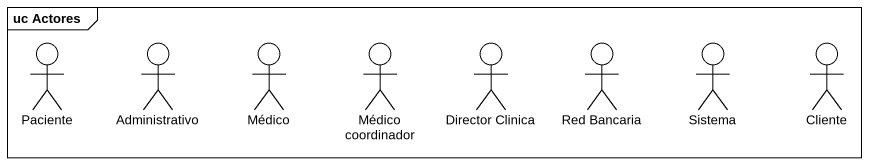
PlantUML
@startuml
mainframe uc Actores
actor Paciente
actor Administrativo
actor Médico
actor "Médico coordinador" as Médico_coordinador
actor "Director Clinica" as Director_Clinica
actor "Red Bancaria" as Red_Bancaria
actor Sistema
actor Cliente
@enduml
